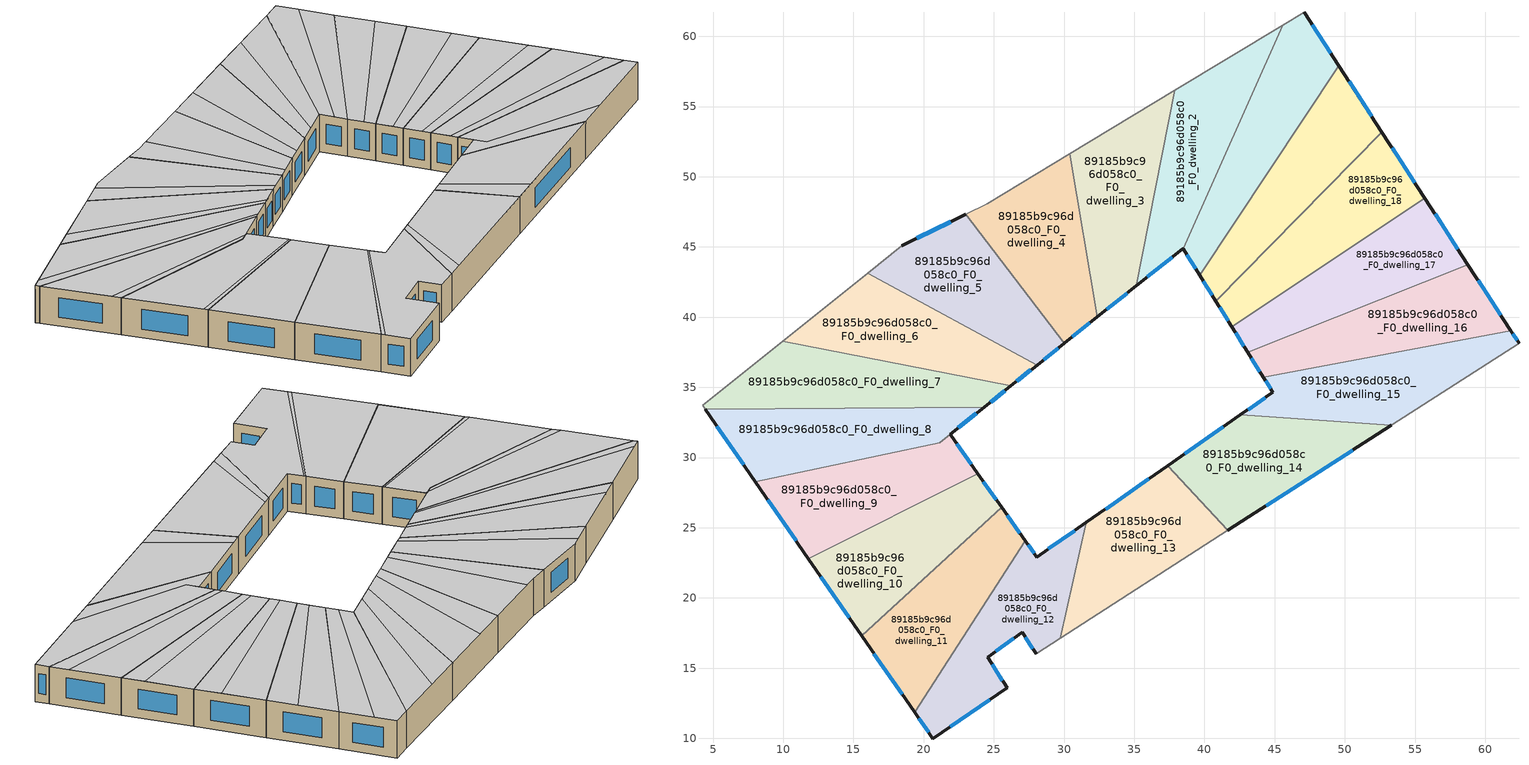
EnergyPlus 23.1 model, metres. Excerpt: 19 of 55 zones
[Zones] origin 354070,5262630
89185b9c96d058c0_F0_dwelling_0
 floor ground (EU_floor_Construction): 49.57,57.91 52.64,53.18 40.81,41.14 39.66,42.99 z0
 wall outside (EU_wall_Construction): 39.66,42.99 40.81,41.14 / 52.64,53.18 49.57,57.91 z0:3
 wall to 89185b9c96d058c0_F0_dwelling_1 (EU_wall_Construction): 49.57,57.91 39.66,42.99 z0:3
 wall to 89185b9c96d058c0_F0_dwelling_18 (EU_wall_Construction): 40.81,41.14 52.64,53.18 z0:3
 window (EU_Window_Construction): 39.93,42.55 40.54,41.57 / 51.92,54.29 50.29,56.8 z0.7:2.3
 ceiling to 89185b9c96d058c0_F1_dwelling_4 (EU_floor_Construction): 40.3,41.95 51.29,55.27 49.57,57.91 39.66,42.99 z3
 ceiling to 89185b9c96d058c0_F1_dwelling_3 (EU_floor_Construction): 40.81,41.14 52.64,53.18 51.29,55.27 40.3,41.95 z3
89185b9c96d058c0_F0_dwelling_1
 floor ground (EU_floor_Construction): 47.11,61.71 49.57,57.91 39.66,42.99 38.48,44.88 45.59,60.79 z0
 wall outside (EU_wall_Construction): 38.48,44.88 39.66,42.99 / 49.57,57.91 47.11,61.71 z0:3
 wall to 89185b9c96d058c0_F0_dwelling_2 (EU_wall_Construction): 45.59,60.79 38.48,44.88 z0:3
 wall adiabatic (EU_wall_Construction): 47.11,61.71 45.59,60.79 z0:3
 window (EU_Window_Construction): 38.75,44.43 39.38,43.43 / 48.99,58.8 47.69,60.82 z0.7:2.3
 ceiling to 89185b9c96d058c0_F1_dwelling_5 (EU_floor_Construction): 39.08,43.91 48.05,60.26 47.11,61.71 45.59,60.79 38.48,44.88 z3
 ceiling to 89185b9c96d058c0_F1_dwelling_4 (EU_floor_Construction): 39.66,42.99 49.57,57.91 48.05,60.26 39.08,43.91 z3
89185b9c96d058c0_F0_dwelling_10
 floor ground (EU_floor_Construction): 23.86,28.85 25.56,26.45 15.58,17.33 11.8,22.79 z0
 wall outside (EU_wall_Construction): 25.56,26.45 23.86,28.85 / 11.8,22.79 15.58,17.33 z0:3
 wall to 89185b9c96d058c0_F0_dwelling_11 (EU_wall_Construction): 15.58,17.33 25.56,26.45 z0:3
 wall to 89185b9c96d058c0_F0_dwelling_9 (EU_wall_Construction): 23.86,28.85 11.8,22.79 z0:3
 window (EU_Window_Construction): 25.16,27.01 24.26,28.29 / 12.69,21.51 14.69,18.61 z0.7:2.3
 ceiling to 89185b9c96d058c0_F1_dwelling_13 (EU_floor_Construction): 25.56,26.46 23.86,28.85 11.8,22.79 15.57,17.34 z3
 ceiling adiabatic (EU_roof_Construction): 25.56,26.45 15.57,17.34 15.58,17.33 z3
89185b9c96d058c0_F0_dwelling_11
 floor ground (EU_floor_Construction): 25.56,26.45 27.25,24.06 19.35,11.86 15.58,17.33 z0
 wall outside (EU_wall_Construction): 27.25,24.06 25.56,26.45 / 15.58,17.33 19.35,11.86 z0:3
 wall to 89185b9c96d058c0_F0_dwelling_12 (EU_wall_Construction): 19.35,11.86 27.25,24.06 z0:3
 window (EU_Window_Construction): 26.85,24.62 25.96,25.89 / 16.46,16.04 18.47,13.15 z0.7:2.3
 ceiling adiabatic (EU_roof_Construction): 19.35,11.86 27.25,24.06 25.56,26.45 15.58,17.33 z3
89185b9c96d058c0_F0_dwelling_12
 floor ground (EU_floor_Construction): 31.59,25.38 29.72,17.13 28.01,16.03 27.01,17.56 24.56,15.79 25.94,13.6 20.65,9.98 19.35,11.86 27.25,24.06 28.06,22.92 z0
 wall outside (EU_wall_Construction): 19.35,11.86 20.65,9.98 25.94,13.6 24.56,15.79 27.01,17.56 28.01,16.03 / 31.59,25.38 28.06,22.92 27.25,24.06 z0:3
 wall to 89185b9c96d058c0_F0_dwelling_13 (EU_wall_Construction): 29.72,17.13 31.59,25.38 z0:3
 wall adiabatic (EU_wall_Construction): 28.01,16.03 29.72,17.13 z0:3
 window (EU_Window_Construction): 21.89,10.83 24.7,12.75 / 19.66,11.42 20.35,10.42 / 27.87,23.19 27.44,23.79 / 30.76,24.8 28.89,23.5 / 27.24,17.2 27.77,16.39 / 25.13,16.21 26.43,17.15 / 25.62,14.11 24.88,15.27 z0.7:2.3
 ceiling to 89185b9c96d058c0_F1_dwelling_15 (EU_floor_Construction): 25.94,13.6 24.56,15.79 27.01,17.56 28.01,16.03 29.72,17.13 31.59,25.38 28.06,22.92 27.34,23.94 19.55,11.58 20.65,9.98 z3
 ceiling to 89185b9c96d058c0_F1_dwelling_14 (EU_floor_Construction): 19.55,11.58 27.34,23.94 27.25,24.06 19.35,11.86 z3
89185b9c96d058c0_F0_dwelling_13
 floor ground (EU_floor_Construction): 37.39,29.43 41.67,24.81 29.72,17.13 31.59,25.38 z0
 wall outside (EU_wall_Construction): 37.39,29.43 31.59,25.38 z0:3
 wall to 89185b9c96d058c0_F0_dwelling_14 (EU_wall_Construction): 41.67,24.81 37.39,29.43 z0:3
 wall adiabatic (EU_wall_Construction): 29.72,17.13 41.67,24.81 z0:3
 window (EU_Window_Construction): 36.03,28.48 32.95,26.33 z0.7:2.3
 ceiling to 89185b9c96d058c0_F1_dwelling_16 (EU_floor_Construction): 41.67,24.81 37.39,29.43 32.25,25.84 31.03,17.97 z3
 ceiling to 89185b9c96d058c0_F1_dwelling_15 (EU_floor_Construction): 31.03,17.97 32.25,25.84 31.59,25.38 29.72,17.13 z3
89185b9c96d058c0_F0_dwelling_14
 floor ground (EU_floor_Construction): 53.3,32.29 41.67,24.81 37.39,29.43 42.56,33.04 z0
 wall outside (EU_wall_Construction): 42.56,33.04 37.39,29.43 / 41.67,24.81 53.3,32.29 z0:3
 wall to 89185b9c96d058c0_F0_dwelling_15 (EU_wall_Construction): 53.3,32.29 42.56,33.04 z0:3
 window (EU_Window_Construction): 41.35,32.19 38.61,30.28 / 44.4,26.57 50.57,30.54 z0.7:2.3
 ceiling to 89185b9c96d058c0_F1_dwelling_17 (EU_floor_Construction): 53.3,32.29 42.56,33.04 38.28,30.05 43.59,26.04 z3
 ceiling to 89185b9c96d058c0_F1_dwelling_16 (EU_floor_Construction): 43.59,26.04 38.28,30.05 37.39,29.43 41.67,24.81 z3
89185b9c96d058c0_F0_dwelling_15
 floor ground (EU_floor_Construction): 61.82,39.04 62.4,38.14 53.3,32.29 42.56,33.04 44.86,34.64 44.2,35.7 z0
 wall outside (EU_wall_Construction): 44.2,35.7 44.86,34.64 42.56,33.04 / 62.4,38.14 61.82,39.04 z0:3
 wall to 89185b9c96d058c0_F0_dwelling_16 (EU_wall_Construction): 61.82,39.04 44.2,35.7 z0:3
 wall adiabatic (EU_wall_Construction): 53.3,32.29 62.4,38.14 z0:3
 window (EU_Window_Construction): 44.32,34.27 43.1,33.42 / 44.35,35.45 44.7,34.89 / 62.26,38.35 61.96,38.83 z0.7:2.3
 ceiling to 89185b9c96d058c0_F1_dwelling_0 (EU_floor_Construction): 62.4,38.14 61.82,39.04 44.2,35.7 45.39,33.8 55.81,33.91 z3
 ceiling to 89185b9c96d058c0_F1_dwelling_17 (EU_floor_Construction): 55.81,33.91 45.39,33.8 44.86,34.64 42.56,33.04 53.3,32.29 z3
89185b9c96d058c0_F0_dwelling_16
 floor ground (EU_floor_Construction): 58.76,43.75 61.82,39.04 44.2,35.7 43.08,37.5 z0
 wall outside (EU_wall_Construction): 43.08,37.5 44.2,35.7 / 61.82,39.04 58.76,43.75 z0:3
 wall to 89185b9c96d058c0_F0_dwelling_17 (EU_wall_Construction): 58.76,43.75 43.08,37.5 z0:3
 window (EU_Window_Construction): 43.34,37.08 43.93,36.12 / 61.1,40.14 59.48,42.64 z0.7:2.3
 ceiling to 89185b9c96d058c0_F1_dwelling_1 (EU_floor_Construction): 60.98,40.33 58.76,43.75 43.08,37.5 43.89,36.19 z3
 ceiling to 89185b9c96d058c0_F1_dwelling_0 (EU_floor_Construction): 61.82,39.04 60.98,40.33 43.89,36.19 44.2,35.7 z3
89185b9c96d058c0_F0_dwelling_17
 floor ground (EU_floor_Construction): 55.7,48.46 58.76,43.75 43.08,37.5 41.95,39.31 z0
 wall outside (EU_wall_Construction): 41.95,39.31 43.08,37.5 / 58.76,43.75 55.7,48.46 z0:3
 wall to 89185b9c96d058c0_F0_dwelling_18 (EU_wall_Construction): 55.7,48.46 41.95,39.31 z0:3
 window (EU_Window_Construction): 42.21,38.89 42.81,37.92 / 58.05,44.85 56.42,47.35 z0.7:2.3
 ceiling to 89185b9c96d058c0_F1_dwelling_2 (EU_floor_Construction): 57.75,45.3 55.7,48.46 41.95,39.31 42.71,38.1 z3
 ceiling to 89185b9c96d058c0_F1_dwelling_1 (EU_floor_Construction): 58.76,43.75 57.75,45.3 42.71,38.1 43.08,37.5 z3
89185b9c96d058c0_F0_dwelling_18
 floor ground (EU_floor_Construction): 52.64,53.18 55.7,48.46 41.95,39.31 40.81,41.14 z0
 wall outside (EU_wall_Construction): 40.81,41.14 41.95,39.31 / 55.7,48.46 52.64,53.18 z0:3
 window (EU_Window_Construction): 41.07,40.71 41.68,39.74 / 54.98,49.57 53.36,52.08 z0.7:2.3
 ceiling to 89185b9c96d058c0_F1_dwelling_3 (EU_floor_Construction): 54.52,50.28 52.64,53.18 40.81,41.14 41.51,40.01 z3
 ceiling to 89185b9c96d058c0_F1_dwelling_2 (EU_floor_Construction): 55.7,48.46 54.52,50.28 41.51,40.01 41.95,39.31 z3
89185b9c96d058c0_F0_dwelling_2
 floor ground (EU_floor_Construction): 45.59,60.79 38.48,44.88 38.47,44.89 35.15,42.24 37.89,56.14 z0
 wall outside (EU_wall_Construction): 38.48,44.88 38.47,44.89 / 35.15,42.24 38.47,44.89 z0:3
 wall to 89185b9c96d058c0_F0_dwelling_3 (EU_wall_Construction): 37.89,56.14 35.15,42.24 z0:3
 wall adiabatic (EU_wall_Construction): 45.59,60.79 37.89,56.14 z0:3
 window (EU_Window_Construction): 35.93,42.86 37.69,44.27 z0.7:2.3
 ceiling to 89185b9c96d058c0_F1_dwelling_6 (EU_floor_Construction): 36.56,43.37 41.31,58.21 37.89,56.14 35.15,42.24 z3
 ceiling to 89185b9c96d058c0_F1_dwelling_5 (EU_floor_Construction): 38.48,44.88 45.59,60.79 41.31,58.21 36.56,43.37 38.47,44.89 z3
89185b9c96d058c0_F0_dwelling_3
 floor ground (EU_floor_Construction): 37.89,56.14 35.15,42.24 32.38,40.03 30.4,51.62 z0
 wall outside (EU_wall_Construction): 32.38,40.03 35.15,42.24 z0:3
 wall to 89185b9c96d058c0_F0_dwelling_4 (EU_wall_Construction): 30.4,51.62 32.38,40.03 z0:3
 wall adiabatic (EU_wall_Construction): 37.89,56.14 30.4,51.62 z0:3
 window (EU_Window_Construction): 33.03,40.55 34.5,41.72 z0.7:2.3
 ceiling to 89185b9c96d058c0_F1_dwelling_7 (EU_floor_Construction): 33.41,40.85 33.32,53.38 30.4,51.62 32.38,40.03 z3
 ceiling to 89185b9c96d058c0_F1_dwelling_6 (EU_floor_Construction): 35.15,42.24 37.89,56.14 33.32,53.38 33.41,40.85 z3
89185b9c96d058c0_F0_dwelling_4
 floor ground (EU_floor_Construction): 30.4,51.62 32.38,40.03 30.03,38.15 22.98,47.32 24.53,48.08 z0
 wall outside (EU_wall_Construction): 30.03,38.15 32.38,40.03 z0:3
 wall to 89185b9c96d058c0_F0_dwelling_5 (EU_wall_Construction): 22.98,47.32 30.03,38.15 z0:3
 wall adiabatic (EU_wall_Construction): 30.4,51.62 24.53,48.08 22.98,47.32 z0:3
 window (EU_Window_Construction): 30.58,38.59 31.83,39.58 z0.7:2.3
 ceiling to 89185b9c96d058c0_F1_dwelling_8 (EU_floor_Construction): 30.78,38.75 25.52,48.68 24.53,48.08 22.98,47.32 30.03,38.15 z3
 ceiling to 89185b9c96d058c0_F1_dwelling_7 (EU_floor_Construction): 32.38,40.03 30.4,51.62 25.52,48.68 30.78,38.75 z3
89185b9c96d058c0_F0_dwelling_5
 floor ground (EU_floor_Construction): 22.98,47.32 30.03,38.15 28.08,36.59 16.01,43.14 18.45,45.09 z0
 wall outside (EU_wall_Construction): 28.08,36.59 30.03,38.15 / 22.98,47.32 18.45,45.09 z0:3
 wall to 89185b9c96d058c0_F0_dwelling_6 (EU_wall_Construction): 16.01,43.14 28.08,36.59 z0:3
 wall adiabatic (EU_wall_Construction): 18.45,45.09 16.01,43.14 z0:3
 window (EU_Window_Construction): 28.54,36.96 29.57,37.78 / 21.92,46.8 19.51,45.61 z0.7:2.3
 ceiling to 89185b9c96d058c0_F1_dwelling_9 (EU_floor_Construction): 28.61,37.01 17.71,44.5 16.01,43.14 28.08,36.59 z3
 ceiling to 89185b9c96d058c0_F1_dwelling_8 (EU_floor_Construction): 30.03,38.15 22.98,47.32 18.45,45.09 17.71,44.5 28.61,37.01 z3
89185b9c96d058c0_F0_dwelling_6
 floor ground (EU_floor_Construction): 28.08,36.59 26.21,35.1 9.96,38.29 16.01,43.14 z0
 wall outside (EU_wall_Construction): 26.21,35.1 28.08,36.59 z0:3
 wall to 89185b9c96d058c0_F0_dwelling_7 (EU_wall_Construction): 9.96,38.29 26.21,35.1 z0:3
 wall adiabatic (EU_wall_Construction): 16.01,43.14 9.96,38.29 z0:3
 window (EU_Window_Construction): 26.65,35.45 27.64,36.24 z0.7:2.3
 ceiling to 89185b9c96d058c0_F1_dwelling_9 (EU_floor_Construction): 28.08,36.59 16.01,43.14 11.33,39.38 26.63,35.44 z3
 ceiling to 89185b9c96d058c0_F1_dwelling_10 (EU_floor_Construction): 26.63,35.44 11.33,39.38 9.96,38.29 26.21,35.1 z3
89185b9c96d058c0_F0_dwelling_7
 floor ground (EU_floor_Construction): 26.21,35.1 24.33,33.6 4.44,33.44 4.25,33.72 9.96,38.29 z0
 wall outside (EU_wall_Construction): 24.33,33.6 26.21,35.1 z0:3
 wall to 89185b9c96d058c0_F0_dwelling_8 (EU_wall_Construction): 4.44,33.44 24.33,33.6 z0:3
 wall adiabatic (EU_wall_Construction): 9.96,38.29 4.25,33.72 4.44,33.44 z0:3
 window (EU_Window_Construction): 24.77,33.95 25.77,34.75 z0.7:2.3
 ceiling to 89185b9c96d058c0_F1_dwelling_10 (EU_floor_Construction): 26.21,35.1 9.96,38.29 4.94,34.27 24.65,33.86 z3
 ceiling to 89185b9c96d058c0_F1_dwelling_11 (EU_floor_Construction): 24.33,33.6 24.65,33.86 4.94,34.27 4.25,33.72 4.44,33.44 z3
89185b9c96d058c0_F0_dwelling_8
 floor ground (EU_floor_Construction): 24.33,33.6 21.15,31.06 8.01,28.27 4.44,33.44 z0
 wall outside (EU_wall_Construction): 4.44,33.44 8.01,28.27 / 21.89,31.65 24.33,33.6 z0:3
 wall to 89185b9c96d058c0_F0_dwelling_9 (EU_wall_Construction): 8.01,28.27 21.15,31.06 21.89,31.65 z0:3
 window (EU_Window_Construction): 5.28,32.23 7.17,29.49 / 22.46,32.11 23.76,33.14 z0.7:2.3
 ceiling to 89185b9c96d058c0_F1_dwelling_11 (EU_floor_Construction): 21.7,31.5 24.33,33.6 4.44,33.44 7.58,28.9 z3
 ceiling to 89185b9c96d058c0_F1_dwelling_12 (EU_floor_Construction): 21.15,31.06 21.7,31.5 7.58,28.9 8.01,28.27 z3
89185b9c96d058c0_F0_dwelling_9
 floor ground (EU_floor_Construction): 21.89,31.65 23.86,28.85 11.8,22.79 8.01,28.27 21.15,31.06 z0
 wall outside (EU_wall_Construction): 23.86,28.85 21.89,31.65 / 8.01,28.27 11.8,22.79 z0:3
 window (EU_Window_Construction): 23.4,29.51 22.35,30.99 / 8.9,26.99 10.91,24.08 z0.7:2.3
 ceiling to 89185b9c96d058c0_F1_dwelling_12 (EU_floor_Construction): 23.76,28.99 21.95,31.55 21.71,31.5 21.15,31.06 8.01,28.27 11.58,23.12 z3
 ceiling to 89185b9c96d058c0_F1_dwelling_13 (EU_floor_Construction): 23.86,28.85 23.76,28.99 11.58,23.12 11.8,22.79 z3
 ceiling to 89185b9c96d058c0_F1_dwelling_11 (EU_floor_Construction): 21.95,31.55 21.89,31.65 21.71,31.5 z3
[Building]
EU S2 Campaign: North Axis=0; Terrain=City; Solar Distribution=FullExterior
[Site:Location]
Budapest.Ferenc.Liszt.Intl.AP: Latitude=47.437; Longitude=19.256; Time Zone=1; Elevation=185
[SizingPeriod:WeatherFileDays]
AnnualSizingPeriod: Begin Month=1; Begin Day of Month=1; End Month=12; End Day of Month=31; Day of Week for Start Day=Monday; Use Weather File Daylight Saving Period=No; Use Weather File Rain and Snow Indicators=No
[MATERIAL]
EU_InternalMass_Material: Roughness=MediumRough; Thickness=0.1; Conductivity=1; Density=1800; Specific Heat=900; Thermal Absorptance=0.9; Solar Absorptance=0.7; Visible Absorptance=0.7
[MATERIAL:NOMASS] Roughness=MediumRough; Thermal Absorptance=0.9; Solar Absorptance=0.7; Visible Absorptance=0.7
Name | Thermal Resistance
EU_wall_NoMass | 0.832559
EU_roof_NoMass | 1.39638
EU_floor_NoMass | 0.872794
[WINDOWMATERIAL:SIMPLEGLAZINGSYSTEM]
EU_Window_SimpleGlazing: UFactor=2.79869; Solar Heat Gain Coefficient=0.75; Visible Transmittance=0.75
[CONSTRUCTION]
EU_wall_Construction: EU_wall_NoMass
EU_roof_Construction: EU_roof_NoMass
EU_floor_Construction: EU_floor_NoMass
EU_Window_Construction: EU_Window_SimpleGlazing
EU_InternalMass_Construction: EU_InternalMass_Material
[ZONE] Type=1; Multiplier=1; Ceiling Height=autocalculate; Floor Area=autocalculate; Part of Total Floor Area=Yes
Name | Volume
89185b9c96d058c0_F0_dwelling_0 | 192.544
89185b9c96d058c0_F0_dwelling_1 | 192.482
89185b9c96d058c0_F0_dwelling_10 | 192.539
89185b9c96d058c0_F0_dwelling_11 | 192.556
89185b9c96d058c0_F0_dwelling_12 | 192.508
89185b9c96d058c0_F0_dwelling_13 | 192.526
89185b9c96d058c0_F0_dwelling_14 | 192.533
89185b9c96d058c0_F0_dwelling_15 | 192.505
89185b9c96d058c0_F0_dwelling_16 | 192.497
89185b9c96d058c0_F0_dwelling_17 | 192.572
89185b9c96d058c0_F0_dwelling_18 | 192.541
89185b9c96d058c0_F0_dwelling_2 | 192.571
89185b9c96d058c0_F0_dwelling_3 | 192.516
89185b9c96d058c0_F0_dwelling_4 | 192.528
89185b9c96d058c0_F0_dwelling_5 | 192.575
89185b9c96d058c0_F0_dwelling_6 | 192.483
89185b9c96d058c0_F0_dwelling_7 | 192.527
89185b9c96d058c0_F0_dwelling_8 | 191.878
89185b9c96d058c0_F0_dwelling_9 | 193.182
[INTERNALMASS] Construction=EU_InternalMass_Construction
Name | Zone or ZoneList | Surface Area
89185b9c96d058c0_F0_dwelling_0_EU_InternalMass | 89185b9c96d058c0_F0_dwelling_0 | 64.1814
89185b9c96d058c0_F0_dwelling_1_EU_InternalMass | 89185b9c96d058c0_F0_dwelling_1 | 64.1608
89185b9c96d058c0_F0_dwelling_2_EU_InternalMass | 89185b9c96d058c0_F0_dwelling_2 | 64.1903
89185b9c96d058c0_F0_dwelling_3_EU_InternalMass | 89185b9c96d058c0_F0_dwelling_3 | 64.172
89185b9c96d058c0_F0_dwelling_4_EU_InternalMass | 89185b9c96d058c0_F0_dwelling_4 | 64.1761
89185b9c96d058c0_F0_dwelling_5_EU_InternalMass | 89185b9c96d058c0_F0_dwelling_5 | 64.1913
89185b9c96d058c0_F0_dwelling_6_EU_InternalMass | 89185b9c96d058c0_F0_dwelling_6 | 64.161
89185b9c96d058c0_F0_dwelling_7_EU_InternalMass | 89185b9c96d058c0_F0_dwelling_7 | 64.1757
89185b9c96d058c0_F0_dwelling_8_EU_InternalMass | 89185b9c96d058c0_F0_dwelling_8 | 63.959
89185b9c96d058c0_F0_dwelling_9_EU_InternalMass | 89185b9c96d058c0_F0_dwelling_9 | 64.3948
89185b9c96d058c0_F0_dwelling_10_EU_InternalMass | 89185b9c96d058c0_F0_dwelling_10 | 64.1797
89185b9c96d058c0_F0_dwelling_11_EU_InternalMass | 89185b9c96d058c0_F0_dwelling_11 | 64.1854
89185b9c96d058c0_F0_dwelling_12_EU_InternalMass | 89185b9c96d058c0_F0_dwelling_12 | 64.1692
89185b9c96d058c0_F0_dwelling_13_EU_InternalMass | 89185b9c96d058c0_F0_dwelling_13 | 64.1755
89185b9c96d058c0_F0_dwelling_14_EU_InternalMass | 89185b9c96d058c0_F0_dwelling_14 | 64.1776
89185b9c96d058c0_F0_dwelling_15_EU_InternalMass | 89185b9c96d058c0_F0_dwelling_15 | 64.1682
89185b9c96d058c0_F0_dwelling_16_EU_InternalMass | 89185b9c96d058c0_F0_dwelling_16 | 64.1657
89185b9c96d058c0_F0_dwelling_17_EU_InternalMass | 89185b9c96d058c0_F0_dwelling_17 | 64.1905
89185b9c96d058c0_F0_dwelling_18_EU_InternalMass | 89185b9c96d058c0_F0_dwelling_18 | 64.1802
[OTHEREQUIPMENT] Fuel Type=Electricity; Design Level Calculation Method=Watts/Area; Power per Zone Floor Area=1; Fraction Latent=0; Fraction Radiant=0; Fraction Lost=0; Carbon Dioxide Generation Rate=0; EndUse Subcategory=EU_Step8_InternalGains
Name | Zone or ZoneList or Space or SpaceList | Schedule
EU_Step8_InternalGain_89185b9c96d058c0_F0_dwelling_0_f000 | 89185b9c96d058c0_F0_dwelling_0 | EU_Step8_GainSchedule_89185b9c96d058c0_F0_dwelling_0_f000
EU_Step8_InternalGain_89185b9c96d058c0_F0_dwelling_1_f000 | 89185b9c96d058c0_F0_dwelling_1 | EU_Step8_GainSchedule_89185b9c96d058c0_F0_dwelling_1_f000
EU_Step8_InternalGain_89185b9c96d058c0_F0_dwelling_2_f000 | 89185b9c96d058c0_F0_dwelling_2 | EU_Step8_GainSchedule_89185b9c96d058c0_F0_dwelling_2_f000
EU_Step8_InternalGain_89185b9c96d058c0_F0_dwelling_3_f000 | 89185b9c96d058c0_F0_dwelling_3 | EU_Step8_GainSchedule_89185b9c96d058c0_F0_dwelling_3_f000
EU_Step8_InternalGain_89185b9c96d058c0_F0_dwelling_4_f000 | 89185b9c96d058c0_F0_dwelling_4 | EU_Step8_GainSchedule_89185b9c96d058c0_F0_dwelling_4_f000
EU_Step8_InternalGain_89185b9c96d058c0_F0_dwelling_5_f000 | 89185b9c96d058c0_F0_dwelling_5 | EU_Step8_GainSchedule_89185b9c96d058c0_F0_dwelling_5_f000
EU_Step8_InternalGain_89185b9c96d058c0_F0_dwelling_6_f000 | 89185b9c96d058c0_F0_dwelling_6 | EU_Step8_GainSchedule_89185b9c96d058c0_F0_dwelling_6_f000
EU_Step8_InternalGain_89185b9c96d058c0_F0_dwelling_7_f000 | 89185b9c96d058c0_F0_dwelling_7 | EU_Step8_GainSchedule_89185b9c96d058c0_F0_dwelling_7_f000
EU_Step8_InternalGain_89185b9c96d058c0_F0_dwelling_8_f000 | 89185b9c96d058c0_F0_dwelling_8 | EU_Step8_GainSchedule_89185b9c96d058c0_F0_dwelling_8_f000
EU_Step8_InternalGain_89185b9c96d058c0_F0_dwelling_9_f000 | 89185b9c96d058c0_F0_dwelling_9 | EU_Step8_GainSchedule_89185b9c96d058c0_F0_dwelling_9_f000
EU_Step8_InternalGain_89185b9c96d058c0_F0_dwelling_10_f000 | 89185b9c96d058c0_F0_dwelling_10 | EU_Step8_GainSchedule_89185b9c96d058c0_F0_dwelling_10_f000
EU_Step8_InternalGain_89185b9c96d058c0_F0_dwelling_11_f000 | 89185b9c96d058c0_F0_dwelling_11 | EU_Step8_GainSchedule_89185b9c96d058c0_F0_dwelling_11_f000
EU_Step8_InternalGain_89185b9c96d058c0_F0_dwelling_12_f000 | 89185b9c96d058c0_F0_dwelling_12 | EU_Step8_GainSchedule_89185b9c96d058c0_F0_dwelling_12_f000
EU_Step8_InternalGain_89185b9c96d058c0_F0_dwelling_13_f000 | 89185b9c96d058c0_F0_dwelling_13 | EU_Step8_GainSchedule_89185b9c96d058c0_F0_dwelling_13_f000
EU_Step8_InternalGain_89185b9c96d058c0_F0_dwelling_14_f000 | 89185b9c96d058c0_F0_dwelling_14 | EU_Step8_GainSchedule_89185b9c96d058c0_F0_dwelling_14_f000
EU_Step8_InternalGain_89185b9c96d058c0_F0_dwelling_15_f000 | 89185b9c96d058c0_F0_dwelling_15 | EU_Step8_GainSchedule_89185b9c96d058c0_F0_dwelling_15_f000
EU_Step8_InternalGain_89185b9c96d058c0_F0_dwelling_16_f000 | 89185b9c96d058c0_F0_dwelling_16 | EU_Step8_GainSchedule_89185b9c96d058c0_F0_dwelling_16_f000
EU_Step8_InternalGain_89185b9c96d058c0_F0_dwelling_17_f000 | 89185b9c96d058c0_F0_dwelling_17 | EU_Step8_GainSchedule_89185b9c96d058c0_F0_dwelling_17_f000
EU_Step8_InternalGain_89185b9c96d058c0_F0_dwelling_18_f000 | 89185b9c96d058c0_F0_dwelling_18 | EU_Step8_GainSchedule_89185b9c96d058c0_F0_dwelling_18_f000
[ZONEVENTILATION:DESIGNFLOWRATE] Schedule=EU_AlwaysOn; Design Flow Rate Calculation Method=AirChanges/Hour; Air Changes per Hour=0.475469; Ventilation Type=Natural; Fan Pressure Rise=0; Fan Total Efficiency=1; Constant Term Coefficient=1; Temperature Term Coefficient=0; Velocity Term Coefficient=0; Velocity Squared Term Coefficient=0; Minimum Indoor Temperature=-100; Maximum Indoor Temperature=100; Delta Temperature=-100; Minimum Outdoor Temperature=-100; Maximum Outdoor Temperature=100; Maximum Wind Speed=40
Name | Zone or ZoneList or Space or SpaceList
EU_ConstantAir_89185b9c96d058c0_F0_dwelling_0 | 89185b9c96d058c0_F0_dwelling_0
EU_ConstantAir_89185b9c96d058c0_F0_dwelling_1 | 89185b9c96d058c0_F0_dwelling_1
EU_ConstantAir_89185b9c96d058c0_F0_dwelling_2 | 89185b9c96d058c0_F0_dwelling_2
EU_ConstantAir_89185b9c96d058c0_F0_dwelling_3 | 89185b9c96d058c0_F0_dwelling_3
EU_ConstantAir_89185b9c96d058c0_F0_dwelling_4 | 89185b9c96d058c0_F0_dwelling_4
EU_ConstantAir_89185b9c96d058c0_F0_dwelling_5 | 89185b9c96d058c0_F0_dwelling_5
EU_ConstantAir_89185b9c96d058c0_F0_dwelling_6 | 89185b9c96d058c0_F0_dwelling_6
EU_ConstantAir_89185b9c96d058c0_F0_dwelling_7 | 89185b9c96d058c0_F0_dwelling_7
EU_ConstantAir_89185b9c96d058c0_F0_dwelling_8 | 89185b9c96d058c0_F0_dwelling_8
EU_ConstantAir_89185b9c96d058c0_F0_dwelling_9 | 89185b9c96d058c0_F0_dwelling_9
EU_ConstantAir_89185b9c96d058c0_F0_dwelling_10 | 89185b9c96d058c0_F0_dwelling_10
EU_ConstantAir_89185b9c96d058c0_F0_dwelling_11 | 89185b9c96d058c0_F0_dwelling_11
EU_ConstantAir_89185b9c96d058c0_F0_dwelling_12 | 89185b9c96d058c0_F0_dwelling_12
EU_ConstantAir_89185b9c96d058c0_F0_dwelling_13 | 89185b9c96d058c0_F0_dwelling_13
EU_ConstantAir_89185b9c96d058c0_F0_dwelling_14 | 89185b9c96d058c0_F0_dwelling_14
EU_ConstantAir_89185b9c96d058c0_F0_dwelling_15 | 89185b9c96d058c0_F0_dwelling_15
EU_ConstantAir_89185b9c96d058c0_F0_dwelling_16 | 89185b9c96d058c0_F0_dwelling_16
EU_ConstantAir_89185b9c96d058c0_F0_dwelling_17 | 89185b9c96d058c0_F0_dwelling_17
EU_ConstantAir_89185b9c96d058c0_F0_dwelling_18 | 89185b9c96d058c0_F0_dwelling_18
[HVACTEMPLATE:THERMOSTAT] Constant Heating Setpoint=20; Constant Cooling Setpoint=50
EU_HeatOnly_89185b9c96d058c0_F0_dwelling_0; EU_HeatOnly_89185b9c96d058c0_F0_dwelling_1; EU_HeatOnly_89185b9c96d058c0_F0_dwelling_2; EU_HeatOnly_89185b9c96d058c0_F0_dwelling_3; EU_HeatOnly_89185b9c96d058c0_F0_dwelling_4; EU_HeatOnly_89185b9c96d058c0_F0_dwelling_5; EU_HeatOnly_89185b9c96d058c0_F0_dwelling_6; EU_HeatOnly_89185b9c96d058c0_F0_dwelling_7; EU_HeatOnly_89185b9c96d058c0_F0_dwelling_8; EU_HeatOnly_89185b9c96d058c0_F0_dwelling_9; EU_HeatOnly_89185b9c96d058c0_F0_dwelling_10; EU_HeatOnly_89185b9c96d058c0_F0_dwelling_11; EU_HeatOnly_89185b9c96d058c0_F0_dwelling_12; EU_HeatOnly_89185b9c96d058c0_F0_dwelling_13; EU_HeatOnly_89185b9c96d058c0_F0_dwelling_14; EU_HeatOnly_89185b9c96d058c0_F0_dwelling_15; EU_HeatOnly_89185b9c96d058c0_F0_dwelling_16; EU_HeatOnly_89185b9c96d058c0_F0_dwelling_17; EU_HeatOnly_89185b9c96d058c0_F0_dwelling_18; EU_HeatOnly_89185b9c96d058c0_F1_dwelling_0; EU_HeatOnly_89185b9c96d058c0_F1_dwelling_1; EU_HeatOnly_89185b9c96d058c0_F1_dwelling_2; EU_HeatOnly_89185b9c96d058c0_F1_dwelling_3; EU_HeatOnly_89185b9c96d058c0_F1_dwelling_4; EU_HeatOnly_89185b9c96d058c0_F1_dwelling_5; EU_HeatOnly_89185b9c96d058c0_F1_dwelling_6; EU_HeatOnly_89185b9c96d058c0_F1_dwelling_7; EU_HeatOnly_89185b9c96d058c0_F1_dwelling_8; EU_HeatOnly_89185b9c96d058c0_F1_dwelling_9; EU_HeatOnly_89185b9c96d058c0_F1_dwelling_10; EU_HeatOnly_89185b9c96d058c0_F1_dwelling_11; EU_HeatOnly_89185b9c96d058c0_F1_dwelling_12; EU_HeatOnly_89185b9c96d058c0_F1_dwelling_13; EU_HeatOnly_89185b9c96d058c0_F1_dwelling_14; EU_HeatOnly_89185b9c96d058c0_F1_dwelling_15; EU_HeatOnly_89185b9c96d058c0_F1_dwelling_16; EU_HeatOnly_89185b9c96d058c0_F1_dwelling_17; EU_HeatOnly_89185b9c96d058c0_F2_dwelling_0; EU_HeatOnly_89185b9c96d058c0_F2_dwelling_1; EU_HeatOnly_89185b9c96d058c0_F2_dwelling_2; EU_HeatOnly_89185b9c96d058c0_F2_dwelling_3; EU_HeatOnly_89185b9c96d058c0_F2_dwelling_4; EU_HeatOnly_89185b9c96d058c0_F2_dwelling_5; EU_HeatOnly_89185b9c96d058c0_F2_dwelling_6; EU_HeatOnly_89185b9c96d058c0_F2_dwelling_7; EU_HeatOnly_89185b9c96d058c0_F2_dwelling_8; EU_HeatOnly_89185b9c96d058c0_F2_dwelling_9; EU_HeatOnly_89185b9c96d058c0_F2_dwelling_10; EU_HeatOnly_89185b9c96d058c0_F2_dwelling_11; EU_HeatOnly_89185b9c96d058c0_F2_dwelling_12; EU_HeatOnly_89185b9c96d058c0_F2_dwelling_13; EU_HeatOnly_89185b9c96d058c0_F2_dwelling_14; EU_HeatOnly_89185b9c96d058c0_F2_dwelling_15; EU_HeatOnly_89185b9c96d058c0_F2_dwelling_16; EU_HeatOnly_89185b9c96d058c0_F2_dwelling_17
[HVACTEMPLATE:ZONE:IDEALLOADSAIRSYSTEM] System Availability Schedule=EU_AlwaysOn; Maximum Heating Supply Air Temperature=50; Minimum Cooling Supply Air Temperature=13; Maximum Heating Supply Air Humidity Ratio=0.0156; Minimum Cooling Supply Air Humidity Ratio=0.0077; Heating Limit=NoLimit; Cooling Limit=NoLimit; Heating Availability Schedule=EU_AlwaysOn; Cooling Availability Schedule=EU_CoolingOff; Dehumidification Control Type=ConstantSensibleHeatRatio; Cooling Sensible Heat Ratio=0.7; Dehumidification Setpoint=60; Humidification Control Type=None; Humidification Setpoint=30; Outdoor Air Method=None; Outdoor Air Flow Rate per Person=0.00944; Outdoor Air Flow Rate per Zone Floor Area=0; Outdoor Air Flow Rate per Zone=0; Demand Controlled Ventilation Type=None; Outdoor Air Economizer Type=NoEconomizer; Heat Recovery Type=None; Sensible Heat Recovery Effectiveness=0.7; Latent Heat Recovery Effectiveness=0.65
Name | Template Thermostat
89185b9c96d058c0_F0_dwelling_0 | EU_HeatOnly_89185b9c96d058c0_F0_dwelling_0
89185b9c96d058c0_F0_dwelling_1 | EU_HeatOnly_89185b9c96d058c0_F0_dwelling_1
89185b9c96d058c0_F0_dwelling_2 | EU_HeatOnly_89185b9c96d058c0_F0_dwelling_2
89185b9c96d058c0_F0_dwelling_3 | EU_HeatOnly_89185b9c96d058c0_F0_dwelling_3
89185b9c96d058c0_F0_dwelling_4 | EU_HeatOnly_89185b9c96d058c0_F0_dwelling_4
89185b9c96d058c0_F0_dwelling_5 | EU_HeatOnly_89185b9c96d058c0_F0_dwelling_5
89185b9c96d058c0_F0_dwelling_6 | EU_HeatOnly_89185b9c96d058c0_F0_dwelling_6
89185b9c96d058c0_F0_dwelling_7 | EU_HeatOnly_89185b9c96d058c0_F0_dwelling_7
89185b9c96d058c0_F0_dwelling_8 | EU_HeatOnly_89185b9c96d058c0_F0_dwelling_8
89185b9c96d058c0_F0_dwelling_9 | EU_HeatOnly_89185b9c96d058c0_F0_dwelling_9
89185b9c96d058c0_F0_dwelling_10 | EU_HeatOnly_89185b9c96d058c0_F0_dwelling_10
89185b9c96d058c0_F0_dwelling_11 | EU_HeatOnly_89185b9c96d058c0_F0_dwelling_11
89185b9c96d058c0_F0_dwelling_12 | EU_HeatOnly_89185b9c96d058c0_F0_dwelling_12
89185b9c96d058c0_F0_dwelling_13 | EU_HeatOnly_89185b9c96d058c0_F0_dwelling_13
89185b9c96d058c0_F0_dwelling_14 | EU_HeatOnly_89185b9c96d058c0_F0_dwelling_14
89185b9c96d058c0_F0_dwelling_15 | EU_HeatOnly_89185b9c96d058c0_F0_dwelling_15
89185b9c96d058c0_F0_dwelling_16 | EU_HeatOnly_89185b9c96d058c0_F0_dwelling_16
89185b9c96d058c0_F0_dwelling_17 | EU_HeatOnly_89185b9c96d058c0_F0_dwelling_17
89185b9c96d058c0_F0_dwelling_18 | EU_HeatOnly_89185b9c96d058c0_F0_dwelling_18
[SIZING:ZONE] Zone Cooling Design Supply Air Temperature Input Method=SupplyAirTemperature; Zone Cooling Design Supply Air Temperature=13; Zone Heating Design Supply Air Temperature Input Method=SupplyAirTemperature; Zone Heating Design Supply Air Temperature=50; Zone Cooling Design Supply Air Humidity Ratio=0.008; Zone Heating Design Supply Air Humidity Ratio=0.008; Cooling Design Air Flow Method=DesignDay; Cooling Design Air Flow Rate=0; Cooling Minimum Air Flow per Zone Floor Area=0.000762; Cooling Minimum Air Flow=0; Cooling Minimum Air Flow Fraction=0.2; Heating Design Air Flow Method=DesignDay; Heating Design Air Flow Rate=0; Heating Maximum Air Flow per Zone Floor Area=0.002032; Heating Maximum Air Flow=0.141576; Heating Maximum Air Flow Fraction=0.3; Account for Dedicated Outdoor Air System=No; Dedicated Outdoor Air System Control Strategy=NeutralSupplyAir; Dedicated Outdoor Air Low Setpoint Temperature for Design=autosize; Dedicated Outdoor Air High Setpoint Temperature for Design=autosize; Zone Load Sizing Method=Sensible Load Only No Latent Load; Zone Latent Cooling Design Supply Air Humidity Ratio Input Method=HumidityRatioDifference; Zone Cooling Design Supply Air Humidity Ratio Difference=0.005; Zone Latent Heating Design Supply Air Humidity Ratio Input Method=HumidityRatioDifference; Zone Humidification Design Supply Air Humidity Ratio Difference=0.005
89185b9c96d058c0_F0_dwelling_0; 89185b9c96d058c0_F0_dwelling_1; 89185b9c96d058c0_F0_dwelling_2; 89185b9c96d058c0_F0_dwelling_3; 89185b9c96d058c0_F0_dwelling_4; 89185b9c96d058c0_F0_dwelling_5; 89185b9c96d058c0_F0_dwelling_6; 89185b9c96d058c0_F0_dwelling_7; 89185b9c96d058c0_F0_dwelling_8; 89185b9c96d058c0_F0_dwelling_9; 89185b9c96d058c0_F0_dwelling_10; 89185b9c96d058c0_F0_dwelling_11; 89185b9c96d058c0_F0_dwelling_12; 89185b9c96d058c0_F0_dwelling_13; 89185b9c96d058c0_F0_dwelling_14; 89185b9c96d058c0_F0_dwelling_15; 89185b9c96d058c0_F0_dwelling_16; 89185b9c96d058c0_F0_dwelling_17; 89185b9c96d058c0_F0_dwelling_18
[SCHEDULE:CONSTANT]
Name | Hourly Value
EU_AlwaysOn | 1
EU_CoolingOff | 0
[SCHEDULE:FILE] Column Number=1; Rows to Skip at Top=0; Number of Hours of Data=8760; Column Separator=Comma; Interpolate to Timestep=No; Minutes per Item=60; Adjust Schedule for Daylight Savings=Yes
Name | File
EU_Step8_GainSchedule_89185b9c96d058c0_F0_dwelling_0_f000 | ../../schedules/89185b9c96d058c0/89185b9c96d058c0_F0_dwelling_0_f000_gain.csv
EU_Step8_GainSchedule_89185b9c96d058c0_F0_dwelling_1_f000 | ../../schedules/89185b9c96d058c0/89185b9c96d058c0_F0_dwelling_1_f000_gain.csv
EU_Step8_GainSchedule_89185b9c96d058c0_F0_dwelling_2_f000 | ../../schedules/89185b9c96d058c0/89185b9c96d058c0_F0_dwelling_2_f000_gain.csv
EU_Step8_GainSchedule_89185b9c96d058c0_F0_dwelling_3_f000 | ../../schedules/89185b9c96d058c0/89185b9c96d058c0_F0_dwelling_3_f000_gain.csv
EU_Step8_GainSchedule_89185b9c96d058c0_F0_dwelling_4_f000 | ../../schedules/89185b9c96d058c0/89185b9c96d058c0_F0_dwelling_4_f000_gain.csv
EU_Step8_GainSchedule_89185b9c96d058c0_F0_dwelling_5_f000 | ../../schedules/89185b9c96d058c0/89185b9c96d058c0_F0_dwelling_5_f000_gain.csv
EU_Step8_GainSchedule_89185b9c96d058c0_F0_dwelling_6_f000 | ../../schedules/89185b9c96d058c0/89185b9c96d058c0_F0_dwelling_6_f000_gain.csv
EU_Step8_GainSchedule_89185b9c96d058c0_F0_dwelling_7_f000 | ../../schedules/89185b9c96d058c0/89185b9c96d058c0_F0_dwelling_7_f000_gain.csv
EU_Step8_GainSchedule_89185b9c96d058c0_F0_dwelling_8_f000 | ../../schedules/89185b9c96d058c0/89185b9c96d058c0_F0_dwelling_8_f000_gain.csv
EU_Step8_GainSchedule_89185b9c96d058c0_F0_dwelling_9_f000 | ../../schedules/89185b9c96d058c0/89185b9c96d058c0_F0_dwelling_9_f000_gain.csv
EU_Step8_GainSchedule_89185b9c96d058c0_F0_dwelling_10_f000 | ../../schedules/89185b9c96d058c0/89185b9c96d058c0_F0_dwelling_10_f000_gain.csv
EU_Step8_GainSchedule_89185b9c96d058c0_F0_dwelling_11_f000 | ../../schedules/89185b9c96d058c0/89185b9c96d058c0_F0_dwelling_11_f000_gain.csv
EU_Step8_GainSchedule_89185b9c96d058c0_F0_dwelling_12_f000 | ../../schedules/89185b9c96d058c0/89185b9c96d058c0_F0_dwelling_12_f000_gain.csv
EU_Step8_GainSchedule_89185b9c96d058c0_F0_dwelling_13_f000 | ../../schedules/89185b9c96d058c0/89185b9c96d058c0_F0_dwelling_13_f000_gain.csv
EU_Step8_GainSchedule_89185b9c96d058c0_F0_dwelling_14_f000 | ../../schedules/89185b9c96d058c0/89185b9c96d058c0_F0_dwelling_14_f000_gain.csv
EU_Step8_GainSchedule_89185b9c96d058c0_F0_dwelling_15_f000 | ../../schedules/89185b9c96d058c0/89185b9c96d058c0_F0_dwelling_15_f000_gain.csv
EU_Step8_GainSchedule_89185b9c96d058c0_F0_dwelling_16_f000 | ../../schedules/89185b9c96d058c0/89185b9c96d058c0_F0_dwelling_16_f000_gain.csv
EU_Step8_GainSchedule_89185b9c96d058c0_F0_dwelling_17_f000 | ../../schedules/89185b9c96d058c0/89185b9c96d058c0_F0_dwelling_17_f000_gain.csv
EU_Step8_GainSchedule_89185b9c96d058c0_F0_dwelling_18_f000 | ../../schedules/89185b9c96d058c0/89185b9c96d058c0_F0_dwelling_18_f000_gain.csv
